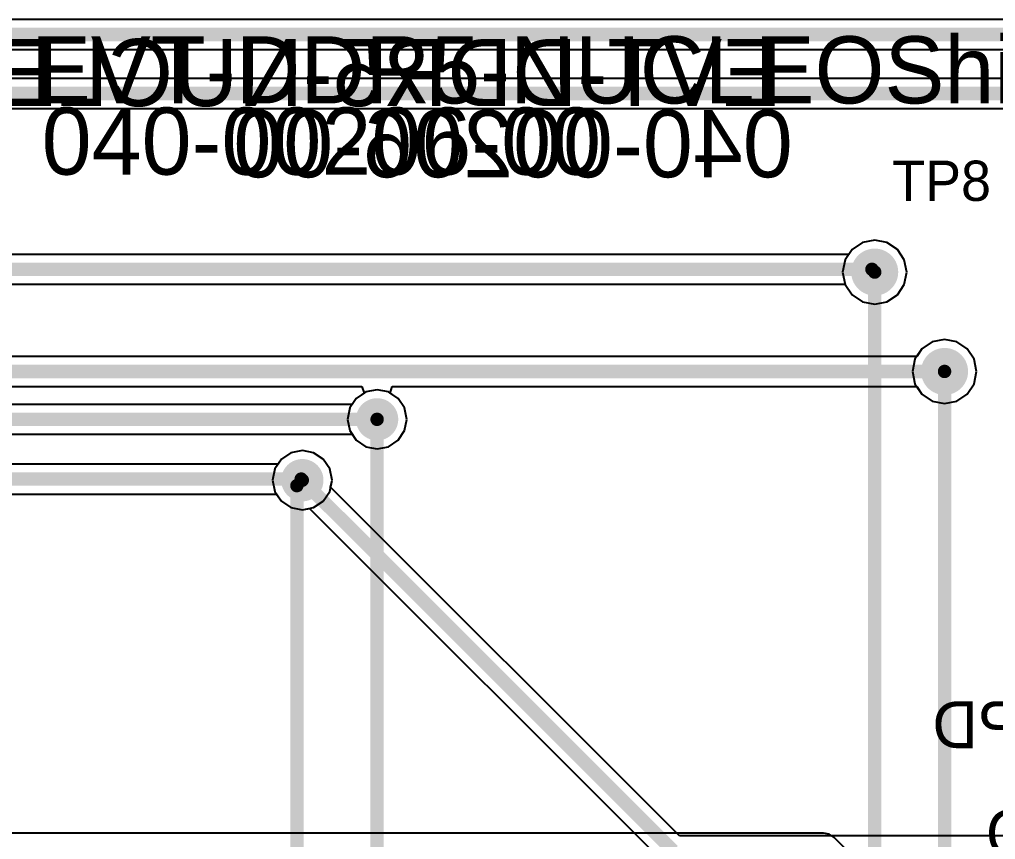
# Model space of a CAD drawing. Header units: millimetres. Extents: x 307 to 423, y 231 to 400.
# Drawn here: x 363.07 to 381.52, y 347.57 to 363.08 of the extents above; entities that cross this region are included whole.
import ezdxf

# ---------------------------------------------------------------- set-up
doc = ezdxf.new("R2010")
doc.units = ezdxf.units.MM
for name, color, linetype in [('BottomLayer', 5, 'Continuous'), ('BottomOverlay', 54, 'Continuous'), ('MidLayer1', 16, 'Continuous'), ('MidLayer2', 76, 'Continuous'), ('MultiLayer', 9, 'Continuous'), ('TopLayer', 1, 'Continuous'), ('TopOverlay', 2, 'Continuous'), ('ViaHoleLayer', 16, 'Continuous')]:
    doc.layers.add(name, color=color, linetype=linetype)

msp = doc.modelspace()

# ---------------------------------------------------------------- linework, layer by layer
at = {"layer": 'BottomLayer'}
for p, q in [((399.428, 363.084), (360.269, 363.084)), ((360.386, 362.519), (399.259, 362.519)), ((381.655, 361.966), (361.404, 361.966)), ((361.521, 361.401), (381.655, 361.401)), ((379.003, 358.866), (378.807, 358.734)), ((379.235, 358.912), (379.003, 358.866)), ((379.467, 358.866), (379.235, 358.912)), ((379.664, 358.734), (379.467, 358.866)), ((378.807, 358.734), (378.675, 358.538)), ((379.795, 358.538), (379.664, 358.734)), ((378.675, 358.538), (378.629, 358.306)), ((379.841, 358.306), (379.795, 358.538)), ((378.629, 358.306), (378.675, 358.074)), ((379.795, 358.074), (379.841, 358.306)), ((378.675, 358.074), (378.807, 357.877)), ((379.664, 357.877), (379.795, 358.074)), ((378.807, 357.877), (379.003, 357.746)), ((379.003, 357.746), (379.235, 357.699)), ((379.235, 357.699), (379.467, 357.746)), ((379.467, 357.746), (379.664, 357.877)), ((380.556, 357.032), (380.324, 356.986)), ((380.788, 356.986), (380.556, 357.032)), ((380.127, 356.855), (379.996, 356.658)), ((380.324, 356.986), (380.127, 356.855)), ((380.985, 356.855), (380.788, 356.986)), ((381.116, 356.658), (380.985, 356.855)), ((379.996, 356.658), (379.95, 356.426)), ((381.162, 356.426), (381.116, 356.658)), ((379.95, 356.426), (379.996, 356.194)), ((381.116, 356.194), (381.162, 356.426)), ((369.828, 356.081), (369.614, 356.038)), ((370.043, 356.038), (369.828, 356.081)), ((379.996, 356.194), (380.127, 355.997)), ((380.985, 355.997), (381.116, 356.194)), ((369.432, 355.917), (369.31, 355.735)), ((369.614, 356.038), (369.432, 355.917)), ((370.225, 355.917), (370.043, 356.038)), ((370.346, 355.735), (370.225, 355.917)), ((380.127, 355.997), (380.324, 355.866)), ((380.788, 355.866), (380.985, 355.997)), ((369.31, 355.735), (369.268, 355.52)), ((370.389, 355.52), (370.346, 355.735)), ((380.324, 355.866), (380.556, 355.82)), ((380.556, 355.82), (380.788, 355.866)), ((369.268, 355.52), (369.31, 355.306)), ((370.346, 355.306), (370.389, 355.52)), ((369.31, 355.306), (369.432, 355.124)), ((370.225, 355.124), (370.346, 355.306)), ((369.432, 355.124), (369.614, 355.002)), ((369.614, 355.002), (369.828, 354.96)), ((369.828, 354.96), (370.043, 355.002)), ((370.043, 355.002), (370.225, 355.124)), ((368.2, 354.887), (368.018, 354.765)), ((368.415, 354.929), (368.2, 354.887)), ((368.629, 354.887), (368.415, 354.929)), ((368.811, 354.765), (368.629, 354.887)), ((368.018, 354.765), (367.897, 354.583)), ((368.933, 354.583), (368.811, 354.765)), ((367.897, 354.583), (367.854, 354.369)), ((368.976, 354.369), (368.933, 354.583)), ((367.854, 354.369), (367.897, 354.154)), ((368.949, 354.234), (368.976, 354.369)), ((367.897, 354.154), (368.018, 353.972)), ((375.542, 347.641), (368.949, 354.234)), ((368.018, 353.972), (368.2, 353.851)), ((368.2, 353.851), (368.415, 353.808)), ((368.415, 353.808), (368.549, 353.835)), ((368.549, 353.835), (375.225, 347.159)), ((390.767, 347.641), (375.542, 347.641))]:
    msp.add_line(p, q, dxfattribs=at)
at = {"layer": 'BottomLayer', "const_width": 0.254}
for points in [[(360.269, 362.801), (399.428, 362.801)], [(361.404, 361.684), (382.182, 361.684)], [(368.415, 354.369), (375.425, 347.358)]]:
    msp.add_lwpolyline(points, dxfattribs=at)
at = {"layer": 'BottomLayer'}
for points, const_width in [([(379.013, 358.306, 1), (379.457, 358.306, 1)], 0.445), ([(380.334, 356.426, 1), (380.778, 356.426, 1)], 0.445), ([(369.628, 355.52, 1), (370.028, 355.52, 1)], 0.4), ([(368.215, 354.369, 1), (368.615, 354.369, 1)], 0.4), ([(368.351, 354.369, 1), (368.478, 354.369, 1)], 0.127)]:
    msp.add_lwpolyline(points, format="xyb", close=True, dxfattribs=dict(at, const_width=const_width))
at = {"layer": 'MidLayer1'}
for p, q in [((379.003, 358.866), (378.807, 358.734)), ((379.235, 358.912), (379.003, 358.866)), ((379.467, 358.866), (379.235, 358.912)), ((379.664, 358.734), (379.467, 358.866)), ((378.807, 358.734), (378.675, 358.538)), ((379.795, 358.538), (379.664, 358.734)), ((378.675, 358.538), (378.629, 358.306)), ((379.841, 358.306), (379.795, 358.538)), ((378.629, 358.306), (378.675, 358.074)), ((379.795, 358.074), (379.841, 358.306)), ((378.675, 358.074), (378.807, 357.877)), ((379.664, 357.877), (379.795, 358.074)), ((378.807, 357.877), (379.003, 357.746)), ((379.003, 357.746), (379.235, 357.699)), ((379.235, 357.699), (379.467, 357.746)), ((379.467, 357.746), (379.664, 357.877)), ((380.556, 357.032), (380.324, 356.986)), ((380.788, 356.986), (380.556, 357.032)), ((380.127, 356.855), (379.996, 356.658)), ((380.324, 356.986), (380.127, 356.855)), ((380.985, 356.855), (380.788, 356.986)), ((381.116, 356.658), (380.985, 356.855)), ((379.996, 356.658), (379.95, 356.426)), ((381.162, 356.426), (381.116, 356.658)), ((379.95, 356.426), (379.996, 356.194)), ((381.116, 356.194), (381.162, 356.426)), ((369.828, 356.081), (369.614, 356.038)), ((370.043, 356.038), (369.828, 356.081)), ((379.996, 356.194), (380.127, 355.997)), ((380.985, 355.997), (381.116, 356.194)), ((369.432, 355.917), (369.31, 355.735)), ((369.614, 356.038), (369.432, 355.917)), ((370.225, 355.917), (370.043, 356.038)), ((370.346, 355.735), (370.225, 355.917)), ((380.127, 355.997), (380.324, 355.866)), ((380.788, 355.866), (380.985, 355.997)), ((369.31, 355.735), (369.268, 355.52)), ((370.389, 355.52), (370.346, 355.735)), ((380.324, 355.866), (380.556, 355.82)), ((380.556, 355.82), (380.788, 355.866)), ((369.268, 355.52), (369.31, 355.306)), ((370.346, 355.306), (370.389, 355.52)), ((369.31, 355.306), (369.432, 355.124)), ((370.225, 355.124), (370.346, 355.306)), ((369.432, 355.124), (369.614, 355.002)), ((369.614, 355.002), (369.828, 354.96)), ((369.828, 354.96), (370.043, 355.002)), ((370.043, 355.002), (370.225, 355.124)), ((368.2, 354.887), (368.018, 354.765)), ((368.415, 354.929), (368.2, 354.887)), ((368.629, 354.887), (368.415, 354.929)), ((368.811, 354.765), (368.629, 354.887)), ((368.018, 354.765), (367.897, 354.583)), ((368.933, 354.583), (368.811, 354.765)), ((367.897, 354.583), (367.854, 354.369)), ((368.976, 354.369), (368.933, 354.583)), ((367.854, 354.369), (367.897, 354.154)), ((368.933, 354.154), (368.976, 354.369)), ((367.897, 354.154), (368.018, 353.972)), ((368.811, 353.972), (368.933, 354.154)), ((368.018, 353.972), (368.2, 353.851)), ((368.629, 353.851), (368.811, 353.972)), ((368.2, 353.851), (368.415, 353.808)), ((368.415, 353.808), (368.629, 353.851))]:
    msp.add_line(p, q, dxfattribs=at)
for points, const_width in [([(379.013, 358.306, 1), (379.457, 358.306, 1)], 0.445), ([(380.334, 356.426, 1), (380.778, 356.426, 1)], 0.445), ([(369.628, 355.52, 1), (370.028, 355.52, 1)], 0.4), ([(368.215, 354.369, 1), (368.615, 354.369, 1)], 0.4)]:
    msp.add_lwpolyline(points, format="xyb", close=True, dxfattribs=dict(at, const_width=const_width))
at = {"layer": 'MidLayer2'}
for points, const_width in [([(379.013, 358.306, 1), (379.457, 358.306, 1)], 0.445), ([(379.172, 358.306, 1), (379.299, 358.306, 1)], 0.127), ([(380.334, 356.426, 1), (380.778, 356.426, 1)], 0.445), ([(380.492, 356.426, 1), (380.619, 356.426, 1)], 0.127), ([(369.628, 355.52, 1), (370.028, 355.52, 1)], 0.4), ([(369.765, 355.52, 1), (369.892, 355.52, 1)], 0.127), ([(368.215, 354.369, 1), (368.615, 354.369, 1)], 0.4), ([(368.351, 354.369, 1), (368.478, 354.369, 1)], 0.127), ([(368.249, 354.266, 1), (368.376, 354.266, 1)], 0.127), ([(368.249, 354.266, 1), (368.376, 354.266, 1)], 0.127)]:
    msp.add_lwpolyline(points, format="xyb", close=True, dxfattribs=dict(at, const_width=const_width))
at = {"layer": 'MidLayer2', "const_width": 0.254}
for points in [[(379.235, 338.798), (379.235, 358.306)], [(380.556, 338.824), (380.556, 356.426)], [(369.828, 331.03), (369.828, 355.52)], [(368.312, 354.266), (368.415, 354.369)], [(368.312, 325.667), (368.312, 354.266)]]:
    msp.add_lwpolyline(points, dxfattribs=at)
at = {"layer": 'MultiLayer'}
for points, const_width in [([(379.013, 358.306, 1), (379.457, 358.306, 1)], 0.445), ([(380.334, 356.426, 1), (380.778, 356.426, 1)], 0.445), ([(369.628, 355.52, 1), (370.028, 355.52, 1)], 0.4), ([(368.215, 354.369, 1), (368.615, 354.369, 1)], 0.4)]:
    msp.add_lwpolyline(points, format="xyb", close=True, dxfattribs=dict(at, const_width=const_width))
at = {"layer": 'TopLayer'}
for p, q in [((379.003, 358.866), (378.807, 358.734)), ((379.235, 358.912), (379.003, 358.866)), ((379.467, 358.866), (379.235, 358.912)), ((379.664, 358.734), (379.467, 358.866)), ((378.807, 358.734), (378.744, 358.64)), ((379.795, 358.538), (379.664, 358.734)), ((378.744, 358.64), (347.711, 358.64)), ((379.841, 358.306), (379.795, 358.538)), ((379.795, 358.074), (379.841, 358.306)), ((349.144, 358.076), (378.675, 358.076)), ((378.675, 358.076), (378.675, 358.074)), ((378.675, 358.074), (378.807, 357.877)), ((379.664, 357.877), (379.795, 358.074)), ((378.807, 357.877), (379.003, 357.746)), ((379.003, 357.746), (379.235, 357.699)), ((379.235, 357.699), (379.467, 357.746)), ((379.467, 357.746), (379.664, 357.877)), ((380.556, 357.032), (380.324, 356.986)), ((380.788, 356.986), (380.556, 357.032)), ((380.127, 356.855), (380.03, 356.708)), ((380.324, 356.986), (380.127, 356.855)), ((380.985, 356.855), (380.788, 356.986)), ((381.116, 356.658), (380.985, 356.855)), ((380.03, 356.708), (348.969, 356.708)), ((381.162, 356.426), (381.116, 356.658)), ((381.116, 356.194), (381.162, 356.426)), ((347.711, 356.144), (369.542, 356.144)), ((369.542, 356.144), (369.581, 356.017)), ((370.076, 356.017), (370.114, 356.144)), ((370.114, 356.144), (380.03, 356.144)), ((380.03, 356.144), (380.127, 355.997)), ((380.985, 355.997), (381.116, 356.194)), ((369.432, 355.917), (369.356, 355.803)), ((369.581, 356.017), (369.432, 355.917)), ((370.225, 355.917), (370.076, 356.017)), ((370.346, 355.735), (370.225, 355.917)), ((380.127, 355.997), (380.324, 355.866)), ((380.788, 355.866), (380.985, 355.997)), ((369.356, 355.803), (347.768, 355.803)), ((370.389, 355.52), (370.346, 355.735)), ((380.324, 355.866), (380.556, 355.82)), ((380.556, 355.82), (380.788, 355.866)), ((370.346, 355.306), (370.389, 355.52)), ((347.711, 355.238), (369.356, 355.238)), ((369.356, 355.238), (369.432, 355.124)), ((370.225, 355.124), (370.346, 355.306)), ((369.432, 355.124), (369.614, 355.002)), ((369.614, 355.002), (369.828, 354.96)), ((369.828, 354.96), (370.043, 355.002)), ((370.043, 355.002), (370.225, 355.124)), ((368.2, 354.887), (368.018, 354.765)), ((368.415, 354.929), (368.2, 354.887)), ((368.629, 354.887), (368.415, 354.929)), ((368.811, 354.765), (368.629, 354.887)), ((367.956, 354.672), (347.711, 354.672)), ((368.018, 354.765), (367.956, 354.672)), ((368.933, 354.583), (368.811, 354.765)), ((368.976, 354.369), (368.933, 354.583)), ((368.933, 354.154), (368.976, 354.369)), ((347.728, 354.107), (367.928, 354.107)), ((367.928, 354.107), (368.018, 353.972)), ((368.811, 353.972), (368.933, 354.154)), ((368.018, 353.972), (368.2, 353.851)), ((368.629, 353.851), (368.811, 353.972)), ((368.2, 353.851), (368.415, 353.808)), ((368.415, 353.808), (368.629, 353.851)), ((378.268, 347.693), (347.711, 347.693)), ((378.377, 347.671), (378.268, 347.693)), ((378.268, 347.693), (378.268, 347.693)), ((378.468, 347.61), (378.377, 347.671)), ((380.756, 345.323), (378.468, 347.61))]:
    msp.add_line(p, q, dxfattribs=at)
for points, const_width in [([(379.013, 358.306, 1), (379.457, 358.306, 1)], 0.445), ([(379.119, 358.358, 1), (379.246, 358.358, 1)], 0.127), ([(379.119, 358.358, 1), (379.246, 358.358, 1)], 0.127), ([(379.172, 358.306, 1), (379.299, 358.306, 1)], 0.127), ([(380.334, 356.426, 1), (380.778, 356.426, 1)], 0.445), ([(380.492, 356.426, 1), (380.619, 356.426, 1)], 0.127), ([(369.628, 355.52, 1), (370.028, 355.52, 1)], 0.4), ([(369.765, 355.52, 1), (369.892, 355.52, 1)], 0.127), ([(368.215, 354.369, 1), (368.615, 354.369, 1)], 0.4), ([(368.33, 354.39, 1), (368.457, 354.39, 1)], 0.127), ([(368.33, 354.39, 1), (368.457, 354.39, 1)], 0.127), ([(368.351, 354.369, 1), (368.478, 354.369, 1)], 0.127)]:
    msp.add_lwpolyline(points, format="xyb", close=True, dxfattribs=dict(at, const_width=const_width))
at = {"layer": 'TopLayer', "const_width": 0.254}
for points in [[(346.813, 358.358), (379.183, 358.358)], [(379.183, 358.358), (379.235, 358.306)], [(346.776, 356.426), (380.556, 356.426)], [(346.87, 355.52), (369.828, 355.52)], [(346.782, 354.39), (368.394, 354.39)], [(368.394, 354.39), (368.415, 354.369)]]:
    msp.add_lwpolyline(points, dxfattribs=at)
at = {"layer": 'ViaHoleLayer'}
for points, const_width in [([(379.108, 358.306, 1), (379.362, 358.306, 1)], 0.254), ([(380.429, 356.426, 1), (380.683, 356.426, 1)], 0.254), ([(369.716, 355.52, 1), (369.941, 355.52, 1)], 0.225), ([(368.302, 354.369, 1), (368.527, 354.369, 1)], 0.225)]:
    msp.add_lwpolyline(points, format="xyb", close=True, dxfattribs=dict(at, const_width=const_width))

# ---------------------------------------------------------------- texts
at = {"layer": 'BottomOverlay', "text_generation_flag": 2}
for s, height, p in [('EVT-DDR5-NUCLEOShield', 1.27, (377.483, 361.445)), ('040-00206-00', 1.27, (377.686, 360.099)), ('VDDSPD', 0.889, (385.282, 349.299)), ('VDDIO', 0.889, (385.104, 347.242))]:
    msp.add_text(s, height=height, rotation=360, dxfattribs=at).set_placement(p)
at = {"layer": 'TopOverlay'}
for s, p in [('EVT-DDR5-NUCLEOShield', (363.284, 361.496)), ('040-00206-00', (363.487, 360.149))]:
    msp.add_text(s, height=1.27, rotation=360, dxfattribs=at).set_placement(p)
msp.add_text('TP8', height=0.762, dxfattribs=at).set_placement((379.565, 359.652))

doc.saveas('drawing.dxf')
